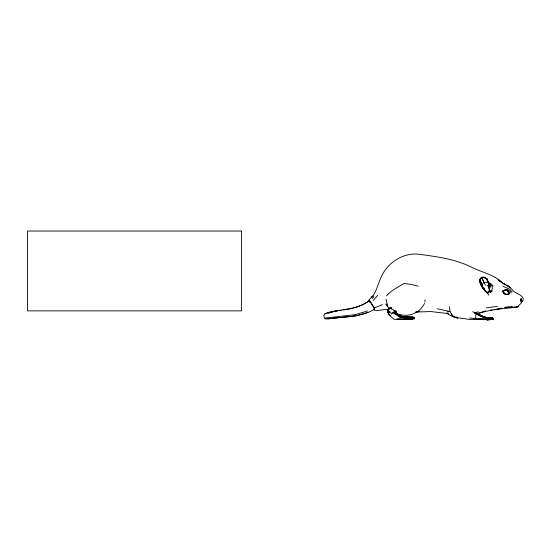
<?xml version="1.0" encoding="UTF-8"?>
<svg xmlns="http://www.w3.org/2000/svg" width="551" height="551" viewBox="0 0 551 551"><rect width="100%" height="100%" fill="white"/><g stroke="black" fill="none" stroke-linecap="round" stroke-linejoin="round"><path stroke-width="0.83" d="M521.246 298.842L521.101 300.316L521.9 301.803L522.424 301.404L521.246 298.842L520.557 299.606M412.134 317.734L412.162 317.142L403.063 316.646L398.283 315.138L399.489 316.047M520.957 298.986L520.716 300.123M424.917 302.038L425.076 299.668M336.943 311.012L337.04 310.564L337.639 310.771M472.544 311.735L476.078 313.175L475.995 313.781C480.066 315.799 483.957 318.375 488.73 318.63L490.803 318.209L492.119 318.464L492.773 319.573L492.243 319.153C490.349 320.957 490.059 317.121 492.167 318.416L492.69 319.635L492.195 319.201L490.741 319.732L484.79 319.408L486.134 319.187L487.766 319.938L490.597 319.249L487.738 319.952L486.106 319.187M475.995 313.781L475.465 319.442L486.698 319.697L489.701 319.539L490.307 318.85L491.285 319.091L490.486 318.113L488.09 318.244L485.638 317.459M389.116 308.65L387.408 312.197L387.808 310.068L389.006 308.691L390.218 308.422L391.582 308.918M489.908 290.446L488.186 291.376L487.738 293.421L488.744 295.164M523.292 300.267C523.856 294.73 515.598 293.931 512.747 290.349C509.11 285.17 502.347 284.075 497.973 279.694L503.091 283.393L508.242 286.162M389.626 313.106L388.462 309.8L388.586 308.98L390.349 307.43M489.908 291.376L488.854 287.532L489.205 285.377L486.953 279.316L484.053 277.539M522.424 301.404L521.26 300.474L520.826 298.973M508.924 293.855L509.282 293.855L508.098 294.571L509.055 293.118L507.919 291.1M492.436 290.956L490.665 292.271L490.087 291.562L489.047 287.581L489.446 285.328L487.146 279.088L484.171 277.284L481.581 277.408L479.694 279.791C479.907 283.407 481.622 287.078 484.549 289.261L485.321 291.1L487.945 293.049L491.561 290.666L492.277 288.765L492.215 286.444L487.718 282.064L486.953 279.316M505.391 284.736L503.091 283.393C494.144 274.288 481.388 272.408 470.54 266.725C454.368 258.901 436.392 256.587 418.788 254.252C402.671 252.537 387.374 262.786 381.037 277.38C377.311 285.046 376.292 294.372 369.012 299.703L374.356 307.844L374.453 310.247L376.932 310.537L384.412 309.634L388.627 309.71M490.101 318.464L490.307 317.762L491.94 318.306M374.005 309.703L373.957 307.465L372.386 305.578L371.36 303.174L369.811 302.106L369.253 300.646C362.668 305.523 354.796 308.298 346.717 309.366M502.595 291.631L502.849 290.591M489.061 289.068L489.46 287.725M489.46 289.02L490.535 285.645L489.784 283.841M520.888 300.426L521.384 301.273L521.783 300.86M413.395 317.858L414.593 318.63L413.622 317.238L412.1 317.059C407.189 317.259 401.948 317.7 397.719 314.518M487.146 279.088L484.198 277.125L481.464 277.263L479.432 279.777C479.652 283.317 481.484 287.718 484.549 289.261M485.032 319.153L487.063 319.855L489.701 319.539L489.226 318.147L489.384 319.573L490.307 318.85M369.253 300.646L369.074 300.97L369.266 300.646C356.483 310.564 339.457 308.677 324.876 313.863L323.781 315.351L324.422 318.134L355.45 314.614L367.538 310.916M424.573 303.339C420.02 312.741 408.856 317.638 398.855 314.242M392.67 312.727L396.906 315.027L399.737 317.424L406.872 318.196L407.54 317.638L409.042 317.651L409.668 318.085C409.303 319.146 410.219 319.256 409.668 318.209L408.195 318.134L407.843 317.617L405.336 317.638M503.456 291.066L505.508 289.916L506.83 290.287M487.208 292.636L487.738 293.421C485.238 290.983 482.235 288.717 482.139 284.812L483.737 282.339C487.229 281.892 491.093 282.87 493.049 286.017M396.906 318.692L406.92 318.933L408.518 318.271L409.875 318.836M490.135 318.864L491.285 319.091L490.294 318.271M507.795 307.72L505.921 307.768L505.921 306.969M377.649 295.384L373.151 300.584M521.611 302.616L518.505 305.812M491.54 318.946L492.036 318.595L493.173 318.995L492.277 317.968L488.152 318.657M518.78 306.184L517.423 306.935L509.916 307.527M518.236 306.356L517.837 306.873C504.158 308.656 490.335 309.242 477.125 313.918M414.18 318.051L414.545 318.802L413.078 318.209L410.915 319.49L406.535 319.36M504.351 290.398L503.504 291.851C503.724 293.897 506.052 294.957 507.843 294.124L508.545 292.815L508.222 292.14M394.984 312.899L396.128 311.632M386.43 295.88C391.258 290.57 397.774 287.112 403.911 283.538L410.901 284.337L418.113 286.162M394.557 312.837L396.41 310.867M389.006 308.691L390.156 308.436L392.939 309.428L397.526 314.311L401.941 316.804L410.709 317.638L412.148 318.051L412.837 319.394L411.542 318.981L410.199 319.539M394.344 311.714L395.308 313.416L401.541 317.025L410.433 317.748L412.003 318.099L412.802 319.408L412.258 318.912L407.864 319.552M485.514 319.428L484.935 319.174M493.173 318.995L492.339 317.762L488.248 318.209L483.799 316.88L476.078 313.175L474.556 313.395M388.462 309.8L390.377 307.913L391.816 307.286M372.132 298.621L374.033 296.796M395.453 310.13L391.582 314.07L390.521 312.052L388.91 311.811M390.652 307.541L388.586 308.98M487.738 293.421L485.369 291.5L484.956 290.336M411.893 318.981L413.312 318.209L414.566 318.657L413.395 317.507L408.215 318.017M404.413 319.298L408.325 319.298L408.918 318.512L407.127 319.38L394.33 319.504L390.494 316.336L388.703 314.118M491.161 319.263L491.561 318.946M413.078 318.209L414.07 318.209M371.25 297.354L373.185 296.025L371.057 297.45M505.508 289.916L503.38 290.907L502.946 291.679L503.332 293.036L503.249 291.803M492.69 319.635L492.071 318.705L490.948 318.719L490.9 318.113C486.602 318.285 482.407 316.446 478.619 314.373L480.555 315.813M407.334 317.989L409.668 318.085M485.369 291.5L485.672 291.162L485.238 290.894M324.876 313.863L328.403 312.389L337.04 310.564M483.64 319.263L478.261 319.208M407.065 317.872L409.042 317.651M475.561 319.394L469.521 319.394L457.378 317.686L456.242 316.915M327.866 318.946C343.411 316.488 360.037 317.81 374.067 309.4L374.515 309.896M412.596 318.595L413.904 318.258L414.545 318.678L413.987 318.271M483.42 319.298L482.249 319.311M413.236 318.32L412.513 318.581M328.32 313.175L337.467 310.564M504.399 290.205L503.166 290.735L505.508 289.723L506.913 290.122L508.876 291.899L509.406 293.118L509.055 293.118M374.356 307.844L382.525 304.634M489.095 318.719L490.486 318.34L491.203 319.174M485.81 310.888L477.262 313.595M412.162 318.85L411.556 318.815M368.02 312.355L355.588 315.937L327.363 318.85L325.352 318.946L325.062 318.32M412.63 318.368L413.312 318.161M478.165 319.077L481.319 319.008M474.556 312.899L478.426 311.832M476.746 319.091L475.465 319.442L473.915 318.946M497.636 309.269L501.747 308.195L494.151 309.634M517.279 306.631L516.432 306.886L517.196 306.714M414.614 318.595L413.525 317.507L403.077 316.77L397.292 314.607M490.548 318.182L491.526 318.065M504.351 307.527L512.113 306.666M339.829 310.557L341.31 310.247M488.186 291.376L489.653 291.059M486.313 307.844L497.553 306.342M402.519 316.963C405.736 315.909 408.732 318.34 411.941 317.059L413.622 317.238M408.312 319.587L412.327 318.981M488.103 318.678L490.521 318.196M446.964 312.086L450.009 311.529L452.529 315.764L454.065 317.142L457.729 318.306M509.758 307.816L514.248 307.162M488.248 318.209L492.339 317.762L493.186 318.981M487.621 319.587L489.198 319.318M508.787 307.176L506.018 307.623M343.61 309.876L345.918 309.51M411.507 317.686L412.231 317.569M415.695 311.99L419.566 311.46L416.205 311.811M469.645 317.893L473.164 318.45L476.767 318.32M490.486 318.113L487.125 318.244M490.452 310.089L491.933 309.91M489.006 319.284L486.271 319.291M487.924 318.561L489.274 318.402M412.678 317.603L413.574 317.507L414.614 318.719L413.925 318.271M484.914 319.284L482.538 319.284M512.526 307.162L510.894 307.176M491.141 318.898L492.374 319.008L492.739 319.601M398.779 319.408L401.321 319.305M411.239 318.388L412.086 318.368L412.802 319.428M477.627 318.657L488.806 319.249L490.17 318.643L491.223 319.153M416.239 312.038L430.848 311.556L447.047 313.478L446.647 313.299L452.13 316.432L455.973 317.238M403.098 316.88L400.667 316.901L395.308 313.416L398.345 315.985M506.631 307.238L508.862 307.238M408.518 318.533L409.448 318.512M492.022 318.595L493.124 319.057M485.465 319.504L490.996 319.683M400.219 316.928L402.664 316.977M506.562 294.392L504.496 293.821L503.552 291.92M477.993 318.788L481.064 319.057M486.023 317.218L483.895 317.025L478.557 314.401M410.915 319.49L405.832 319.249M485.328 317.617L483.847 317.28L485.238 317.645M482.283 316.949L478.344 314.835L480.713 315.186L483.64 317.073M437.336 308.76L450.009 311.529L449.368 306.57M485.19 317.362L478.344 314.835M480.52 315.826L487.993 318.003L490.307 317.762L490.404 318.244M482.118 316.412L487.862 318.065L490.218 317.858L491.912 318.34M473.95 318.113L475.417 318.499M505.412 289.489L508.146 290.859L509.406 293.118L506.706 290.432L505.425 290.046M405.495 317.204L406.852 317.61M413.36 317.734L414.627 318.705L413.539 317.252M502.767 286.162L509.585 289.151L512.175 291.982M446.647 313.299L448.907 314.07M403.621 317.521L405.639 318.258M485.927 317.824L487.263 318.32M453.934 316.308L452.529 315.764L451.214 313.781M486.072 317.713L487.456 318.347M485.417 317.955L487.208 318.788M402.747 316.949L397.884 314.593L395.37 311.384M414.324 317.844L412.182 317.252M484.487 289.392L483.895 289.068L484.79 290.48M507.216 289.247L510.288 291.534L511.245 293.036M490.404 318.113L491.017 318.464M476.078 313.175L478.123 314.979M408.883 317.651L409.558 318.099M510.109 287.505L507.857 285.948L510.412 287.739M390.397 315.764L388.861 314.58L388.014 310.502M492.325 317.762L492.918 318.244M397.76 314.69L396.203 313.333L397.643 314.883M483.034 287.836L484.136 288.827L481.484 285.294L479.9 279.812L481.581 283.166M520.571 301.611L521.053 302.058M488.985 282.704L487.945 281.678L487.222 278.93M387.002 305.151L385.838 303.994L388.827 308.009M487.015 285.074L489.192 287.257M521.384 301.273L521.9 301.803M521.177 300.632L521.645 301.163M482.283 286.417L483.558 287.966M481.581 277.408L482.504 278.517L483.737 282.339M503.662 292.925L504.372 293.835L506.851 294.537L508.001 294.282L508.573 293.545L508.428 292.078M481.608 277.649L485.431 285.308M396.011 312.968L397.608 315.11M412.258 318.753L412.754 319.442M488.682 285.17L489.522 286.382M481.884 286.589L483.02 288.304M489.446 290.384L490.665 292.271M409.4 318.196L409.813 318.85M387.408 312.197L387.821 312.851M482.139 284.812L480.506 281.12M407.382 318.815L407.602 319.332L408.325 319.298L408.195 318.134M489.398 284.226L490.039 285.852M387.808 306.425L385.955 299.124M491.127 318.051L491.065 317.638L491.079 318.085M369.7 301.307L369.811 302.106M505.887 307.065L505.921 307.768M492.133 318.96L491.671 318.657L492.133 318.96M241.545 231.048L27.55 231.048L27.55 310.867L241.545 310.867L241.545 231.048"/></g></svg>
